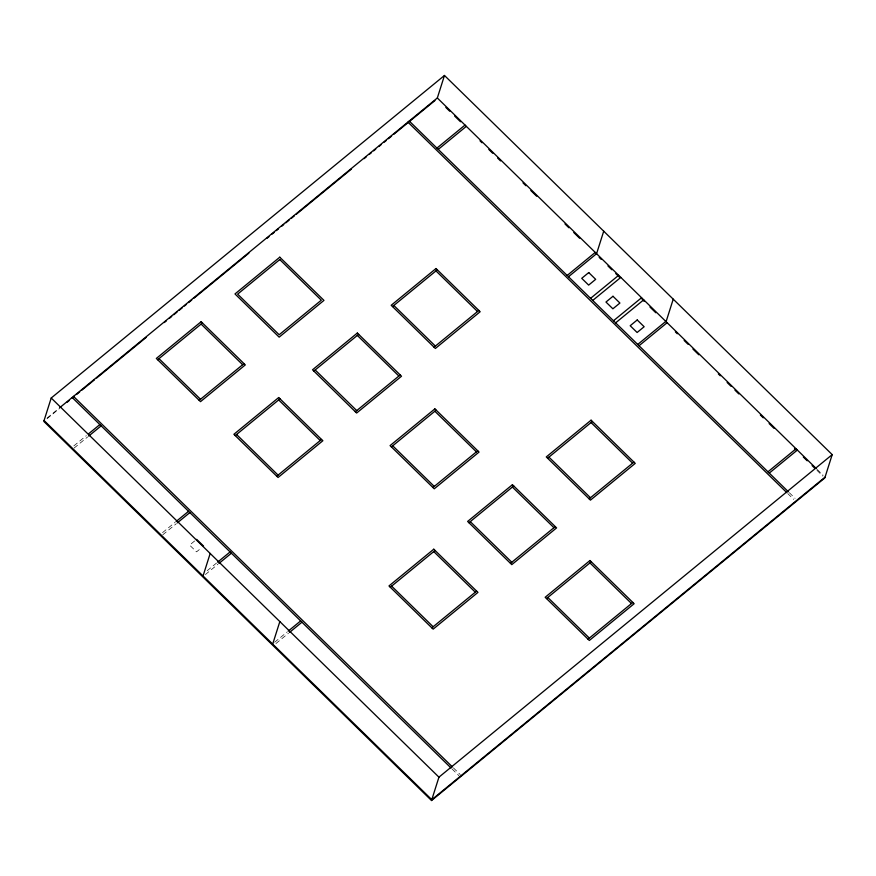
<?xml version="1.0" encoding="UTF-8"?>
<svg xmlns="http://www.w3.org/2000/svg" width="876" height="876" viewBox="0 0 876 876"><rect width="100%" height="100%" fill="white"/><g stroke="black" fill="none" stroke-linecap="round" stroke-linejoin="round"><path stroke-width="0.66" stroke-dasharray="4.38 3.29" d="M47.194 417.962L58.867 408.38M46.975 418.772L59.656 408.369M73.847 445.895L86.33 435.657M74.121 448.041L87.644 436.949M162.542 532.63L175.025 522.392M162.816 534.765L176.339 523.673M194.625 540.985L189.61 545.102L196.531 551.869L201.546 547.752M207.207 570.692L216.569 563.016M205.4 574.536L217.883 564.297M274.637 642.25L287.12 632.012M275.951 643.532L288.434 633.293M817.253 469.514L823.144 475.274M816.969 470.357L822.838 476.084M789.331 492.706L795.058 498.313M787.82 493.637L793.678 499.364M453.418 767.913L460.25 774.592M452.093 769.018L458.915 775.687"/><path stroke-width="1.31" d="M51.213 398.011L43.8 421.378L431.529 800.533L824.787 477.989L832.2 454.622L444.471 75.467L51.213 398.011L438.942 777.165L431.529 800.533M203.046 575.981L210.185 553.457M59.678 407.723L437.332 97.981L444.471 75.467M272.699 644.09L279.838 621.577M603.717 231.187L596.578 253.701L568.48 276.739M666.088 321.678L673.228 299.165M67.058 402.303L69.171 400.562M72.347 397.967L74.46 396.237M76.573 394.496L79.738 391.9M81.862 390.159L94.542 379.757M96.656 378.027L146.347 337.271M164.316 322.532L166.429 320.802M169.605 318.196L171.718 316.466M173.831 314.725L176.996 312.13M179.109 310.389L182.285 307.794M184.398 306.063L186.511 304.322M188.625 302.592L191.8 299.986M193.914 298.256L248.883 253.164M266.851 238.425L268.976 236.695M272.14 234.089L274.254 232.359M276.367 230.629L278.48 228.888M281.656 226.293L283.769 224.552M285.883 222.822L289.058 220.215M291.171 218.485L294.347 215.89M296.46 214.149L351.429 169.068M364.109 158.666L366.223 156.924M369.398 154.329L371.512 152.588M373.625 150.858L375.738 149.128M378.914 146.522L381.027 144.792M384.203 142.186L386.316 140.456M388.429 138.715L391.594 136.119M393.707 134.378L434.945 100.565M157.647 359.729L202.455 322.992M88.41 433.949L99.853 424.564M436.927 148.099L465.025 125.06M88.684 436.095L101.167 425.845M438.252 149.391L466.339 126.352M199.191 400.354L243.999 363.617M235.206 435.58L280.002 398.832M313.849 371.063L358.656 334.325M392.503 306.556L437.31 269.808M176.065 521.538L188.548 511.299M177.379 522.819L189.862 512.58M276.75 476.205L321.547 439.456M355.327 411.753L400.201 374.939M434.047 347.181L478.854 310.433M217.609 562.162L230.092 551.924M567.166 275.458L595.253 252.419M218.923 563.443L231.406 553.205M391.397 446.891L436.193 410.143M590.566 298.344L618.664 275.305M592.713 300.446L620.81 277.407M613.485 320.758L641.582 297.72M615.631 322.85L643.729 299.811M432.93 487.516L477.738 450.768M288.16 631.158L300.643 620.92M637.717 344.454L665.815 321.415M289.474 632.439L301.957 622.201M639.042 345.735L667.129 322.696M390.291 587.227L435.087 550.489M468.934 522.72L513.741 485.972M547.588 458.214L592.395 421.465M431.824 627.851L476.632 591.114M510.478 563.345L555.285 526.596M589.132 498.838L633.939 462.09M546.482 598.56L591.289 561.812M767.956 471.814L796.043 448.775M769.27 473.095L797.368 450.056M588.026 639.184L632.833 602.436M438.942 777.165L832.2 454.622M825.061 477.135L431.802 799.678L44.074 420.524M437.332 97.981L816.465 468.737M445.84 107.43L449.749 111.252M454.633 116.026L460.491 121.753M480.026 140.861L481.986 142.766M488.819 149.457L492.728 153.278M497.612 158.052L500.535 160.91M523.005 182.876L525.928 185.745M530.812 190.519L536.67 196.246M564.998 223.949L568.907 227.771M573.791 232.545L579.649 238.272M599.184 257.38L601.133 259.285M607.966 265.976L611.875 269.786M615.784 273.608L619.693 277.429M642.152 299.395L644.101 301.311M649.97 307.038L655.828 312.765M675.363 331.873L677.312 333.778M684.145 340.468L688.054 344.29M692.938 349.064L698.796 354.791M718.331 373.888L720.28 375.804M727.124 382.483L731.033 386.305M734.931 390.127L738.84 393.948M760.324 414.961L763.259 417.83M769.117 423.557L774.001 428.331M794.51 448.392L796.459 450.297M803.303 456.987L807.212 460.809M812.085 465.583L815.019 468.441M409.234 121.019L788.378 491.775M407.898 122.114L786.845 492.673M435.974 270.903L477.519 311.527M591.059 422.56L632.603 463.185M393.839 305.461L435.383 346.086M548.923 457.119L590.468 497.743M357.32 335.409L398.865 376.034M434.857 411.238L476.402 451.863M512.405 487.067L553.95 527.691M589.953 562.907L631.497 603.531M315.185 369.968L356.729 410.592M392.722 445.796L434.266 486.421M470.27 521.625L511.814 562.25M547.818 597.465L589.362 638.089M201.119 324.087L242.663 364.712M278.667 399.927L320.211 440.551M433.751 551.584L475.296 592.198M158.983 358.645L200.527 399.27M236.542 434.485L278.075 475.11M391.616 586.132L433.16 626.756M73.496 396.39L452.432 766.949M72.16 397.485L451.118 768.066M196.629 539.342L203.56 546.109M201.141 321.7L156.333 358.448L200.505 401.646L245.313 364.898L201.141 321.7M279.783 257.194L234.987 293.942L279.159 337.14L323.956 300.391L279.783 257.194M279.772 259.57L237.637 294.128L279.181 334.752L321.306 300.194L279.772 259.57M278.688 397.54L233.892 434.288L278.064 477.486L322.861 440.738L278.688 397.54M357.342 333.033L312.535 369.781L356.641 413.034L401.515 376.231L357.342 333.033M435.996 268.527L391.189 305.275L435.361 348.473L480.168 311.725L435.996 268.527M588.749 272.567L581.73 278.327L588.65 285.105L595.669 279.345L588.749 272.567M434.879 408.862L390.072 445.599L434.255 488.797L479.052 452.06L434.879 408.862M612.981 296.274L605.962 302.034L612.882 308.801L619.912 303.041L612.981 296.274M637.213 319.97L630.194 325.73L637.115 332.497L644.145 326.737L637.213 319.97M433.773 549.197L388.977 585.945L433.149 629.143L477.946 592.395L433.773 549.197M512.427 484.691L467.62 521.439L511.792 564.637L556.599 527.889L512.427 484.691M591.081 420.184L546.274 456.933L590.446 500.13L635.253 463.382L591.081 420.184M589.975 560.52L545.168 597.268L589.34 640.465L634.147 603.717L589.975 560.52"/></g></svg>
